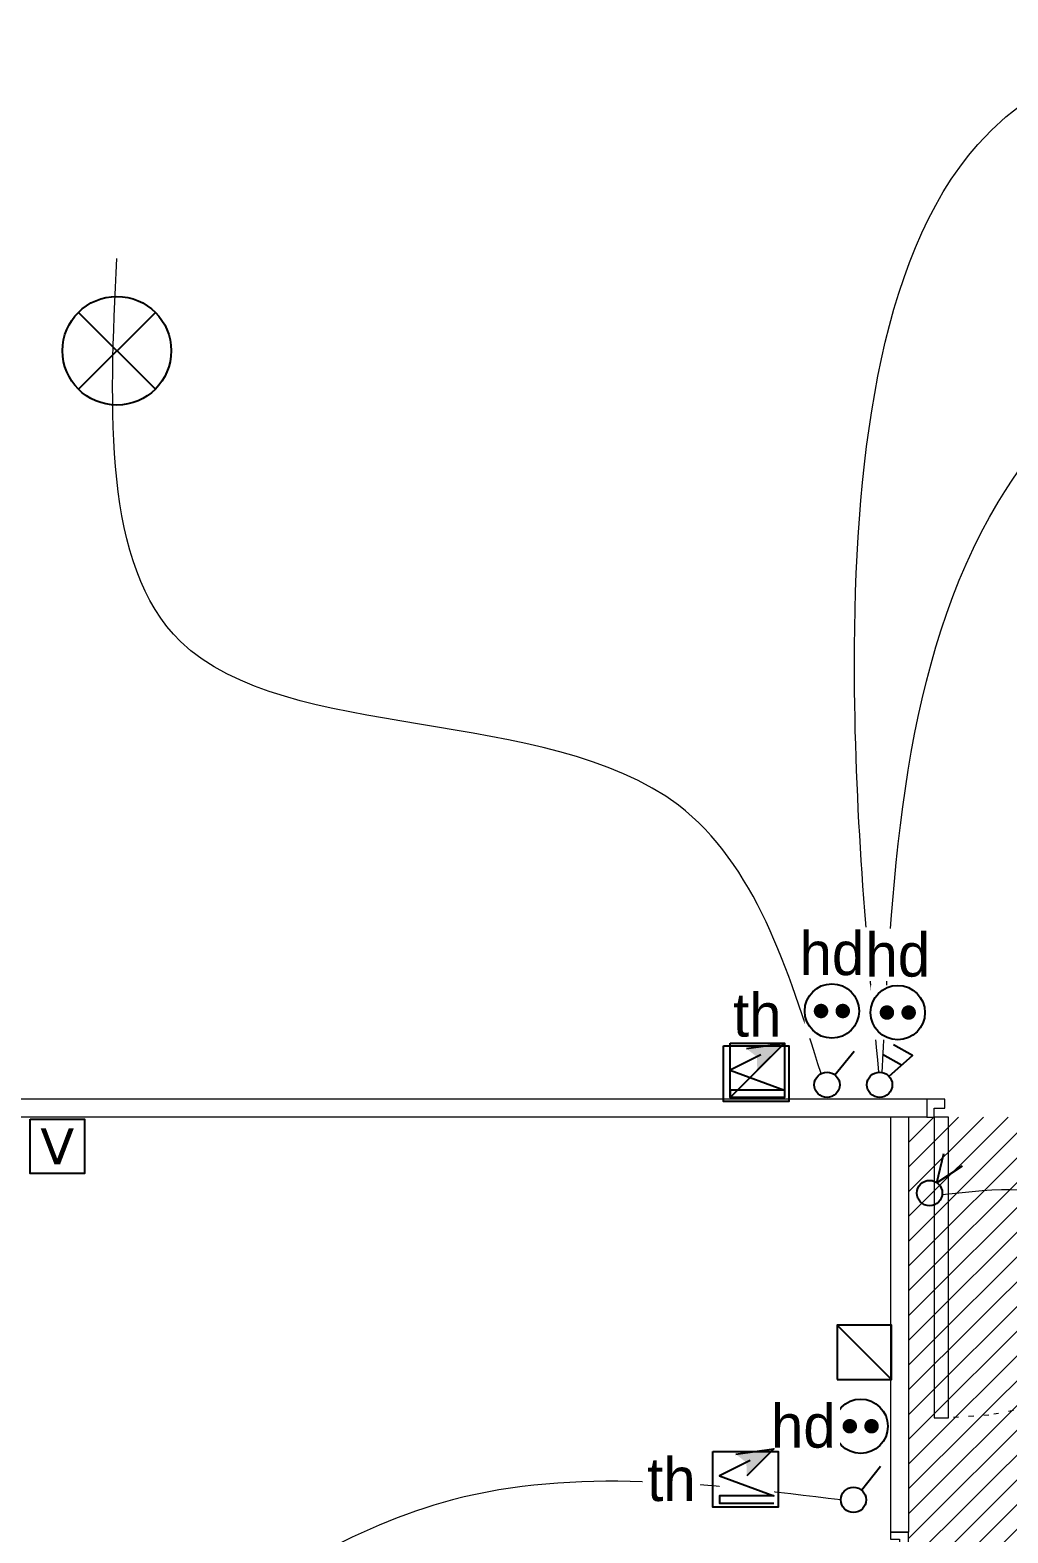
# Model space of a CAD drawing. Header units: centimetres. Extents: x 2666 to 9670, y 1889 to 5633.
# Drawn here: x 3707 to 3976.8, y 3737.6 to 4152.5 of the extents above; entities that cross this region are included whole.
import ezdxf

# ---------------------------------------------------------------- set-up
doc = ezdxf.new("R2010")
doc.units = ezdxf.units.CM
doc.header["$LTSCALE"] = 12.7
doc.linetypes.add('Style de ligne -18', pattern=[0.328084, 0.109361, -0.218723])
for name, color, linetype, lineweight in [('B Faux plafonds-1', 7, 'Continuous', 5), ('B Général', 7, 'Continuous', 5), ('prlm-ELEC-CFA', 1, 'Continuous', 25), ('prlm-ELEC-CFO', 1, 'Continuous', 25)]:
    doc.layers.add(name, color=color, linetype=linetype, lineweight=lineweight)
doc.layers.add('prlm-CHAUFF', color=4, linetype='Continuous')
doc.styles.add('prlm-elec-cfa', font='comic.ttf', dxfattribs={"height": 12})
doc.styles.add('prlm-elec-cfo', font='comic.ttf', dxfattribs={"height": 12})

# ---------------------------------------------------------------- blocks, each defined once
blk = doc.blocks.new('xi.th-ch')
at = {"layer": 'prlm-CHAUFF', "color": 0, "linetype": 'ByBlock', "lineweight": -2, "flags": 128}
blk.add_lwpolyline([(-7.5, 7.5), (7.5, 7.5), (7.5, -7.5), (-7.5, -7.5)], close=True, dxfattribs=at)
at = {"layer": 'prlm-CHAUFF', "color": 0}
blk.add_lwpolyline([(-7.5, -7.5), (7.5, 7.5)], dxfattribs=at)
blk = doc.blocks.new('xi.SA')
at = {"layer": 'prlm-ELEC-CFO', "color": 0}
blk.add_lwpolyline([(0.2, -1.28), (5.5, 5.28)], dxfattribs=at)
blk.add_circle((-2, -4), 3.5, dxfattribs=at)
blk = doc.blocks.new('xi.PCHD')
at = {"color": 0, "lineweight": 5}
blk.add_wipeout([(-7.5, -7.5), (7.5, -7.5), (7.5, 7.5), (-7.5, 7.5)], dxfattribs=at).dxf.layer = 'prlm-ELEC-CFO'
at = {"layer": 'prlm-ELEC-CFO', "color": 0, "linetype": 'ByBlock', "lineweight": 5, "const_width": 2}
for points in [[(-4, 0, 1), (-2, 0, 1)], [(2, 0, 1), (4, 0, 1)]]:
    blk.add_lwpolyline(points, format="xyb", close=True, dxfattribs=at)
at = {"layer": 'prlm-ELEC-CFO', "color": 0, "linetype": 'ByBlock', "lineweight": -2}
blk.add_circle((0, 0), 7.5, dxfattribs=at)
blk = doc.blocks.new('xi.TV')
at = {"layer": 'prlm-ELEC-CFA', "color": 0, "linetype": 'ByBlock', "lineweight": -2, "flags": 128}
blk.add_lwpolyline([(-7.5, 7.5), (7.5, 7.5), (7.5, -7.5), (-7.5, -7.5)], close=True, dxfattribs=at)
at = {"layer": 'prlm-ELEC-CFA', "color": 0, "linetype": 'ByBlock', "insert": (0, 0), "char_height": 10, "width": 11.36, "attachment_point": 5}
blk.add_mtext('{\\fVerdana|b0|i0|c0|p34;V}', dxfattribs=at)
blk = doc.blocks.new('xi.VV')
at = {"layer": 'prlm-ELEC-CFO', "color": 0}
blk.add_lwpolyline([(6.95, 3.42), (0.01, -1.13), (1.91, 6.95)], dxfattribs=at)
blk.add_circle((-2, -4), 3.5, dxfattribs=at)
blk = doc.blocks.new('xi.PTCE')
at = {"layer": 'prlm-ELEC-CFO', "color": 0}
for points in [[(-10.61, 10.61), (10.61, -10.61)], [(10.61, 10.61), (-10.61, -10.61)]]:
    blk.add_lwpolyline(points, dxfattribs=at)
at = {"layer": 'prlm-ELEC-CFO', "color": 0, "linetype": 'ByBlock'}
blk.add_circle((0, 0), 15, dxfattribs=at)
blk = doc.blocks.new('xi.DA')
at = {"layer": 'prlm-ELEC-CFO', "color": 0}
for points in [[(4.05, 1.39), (-1.17, 4.34)], [(0.61, -1.67), (7.04, 4.05), (1.81, 7.01)]]:
    blk.add_lwpolyline(points, dxfattribs=at)
blk.add_circle((-2, -4), 3.5, dxfattribs=at)
blk = doc.blocks.new('xi.TH')
at = {"color": 0, "lineweight": 5}
blk.add_wipeout([(-7.5, -7.5), (7.5, -7.5), (7.5, 7.5), (-7.5, 7.5)], dxfattribs=at).dxf.layer = 'prlm-ELEC-CFA'
at = {"layer": 'prlm-ELEC-CFA', "lineweight": 5}
blk.add_hatch(color=0, dxfattribs=at).paths.add_polyline_path([(-3, 6), (-0.1, 3.7), (0, 0), (7.5, 7.5)])
at = {"layer": 'prlm-ELEC-CFA', "color": 0}
for points in [[(0.95, 4.23), (-7.5, 0), (7.5, -5.5), (-7.5, -5.5), (-7.5, -7.5), (7.5, -7.5)], [(-3, 6), (7.5, 7.5), (0, 0)]]:
    blk.add_lwpolyline(points, dxfattribs=at)

msp = doc.modelspace()

# ---------------------------------------------------------------- hatches: boundary and pattern name
at = {"layer": 'B Faux plafonds-1', "linetype": 'Continuous', "lineweight": 5, "true_color": 0xaaaaaa}
h = msp.add_hatch(dxfattribs=at)
h.set_pattern_fill('F_P__SOFFITE', color=253, style=0, pattern_type=2)
h.set_pattern_definition([(45, (3868.3056, 3832.6527), (-3.52778, 3.30729), [])])
h.paths.add_polyline_path([(4069.44, 3783.39), (4104.44, 3783.39), (4104.44, 3852.49), (4189.44, 3852.49), (4189.44, 3626.8), (3949.44, 3626.8), (3949.44, 3852.39), (4069.46, 3852.39)])

# ---------------------------------------------------------------- linework, layer by layer
at = {"layer": 'B Général', "color": 7, "linetype": 'Continuous', "lineweight": 13}
for p, q in [((3954.45, 3857.39), (3546.92, 3857.39)), ((3954.45, 3852.39), (3546.92, 3852.39)), ((3944.44, 3852.39), (3944.44, 3737.85)), ((3949.44, 3852.39), (3949.44, 3737.85))]:
    msp.add_line(p, q, dxfattribs=at)
at = {"layer": 'B Général', "color": 7, "linetype": 'Continuous', "lineweight": 5}
for p, q in [((3954.45, 3857.39), (3546.92, 3857.39)), ((3954.45, 3857.39), (3954.45, 3852.39)), ((3959.45, 3857.39), (3954.45, 3857.39)), ((3954.45, 3857.39), (3954.45, 3852.39)), ((3956.45, 3852.39), (3956.45, 3854.89)), ((3956.45, 3854.89), (3959.45, 3854.89)), ((3959.45, 3854.89), (3959.45, 3857.39)), ((3944.44, 3852.39), (3546.92, 3852.39)), ((3944.44, 3852.39), (3944.44, 3737.85)), ((3954.45, 3852.39), (3949.44, 3852.39)), ((3949.44, 3852.39), (3949.44, 3737.85)), ((3954.45, 3852.39), (3956.45, 3852.39)), ((3944.44, 3737.85), (3949.44, 3737.85))]:
    msp.add_line(p, q, dxfattribs=at)
at = {"layer": 'B Général'}
for p, q in [((3956.45, 3852.39), (3956.45, 3769.39)), ((3960.45, 3852.39), (3956.45, 3852.39)), ((3960.45, 3769.39), (3960.45, 3852.39)), ((3956.45, 3769.39), (3960.45, 3769.39))]:
    msp.add_line(p, q, dxfattribs=at)
at = {"layer": 'B Général', "linetype": 'Style de ligne -18', "lineweight": 5}
for p, q in [((3982.45, 3772.22), (3971.54, 3770.1)), ((3971.54, 3770.1), (3960.45, 3769.39))]:
    msp.add_line(p, q, dxfattribs=at)
at = {"layer": 'B Général', "color": 7, "linetype": 'Continuous', "lineweight": 5, "flags": 128}
msp.add_lwpolyline([(3944.44, 3737.85), (3944.44, 3735.85), (3946.94, 3735.85), (3946.94, 3732.85), (3949.44, 3732.85), (3949.44, 3737.85), (3949.44, 3737.85), (3949.44, 3737.85), (3945.16, 3737.85), (3945.16, 3737.85)], close=True, dxfattribs=at)
at = {"layer": 'prlm-ELEC-CFO', "lineweight": 13}
for points in [[(3941.22, 3864.83), (3934.5, 3977.55), (3968.55, 4120.97), (4168.35, 4149.34)], [(3942.13, 3864.77), (3974.14, 4022.2), (4054.07, 4103.68)], [(3925.27, 3864.43), (3885.92, 3938.49), (3748.57, 3983.69), (3730.94, 4089.43)], [(3958.68, 3831.01), (3997.94, 3826.14), (4003.16, 3820.61)], [(3930.7, 3746.74), (3823.6, 3746.74), (3745.44, 3707.09)]]:
    msp.add_spline(points, degree=3, dxfattribs=at)

# ---------------------------------------------------------------- block references
at = {"layer": 'prlm-ELEC-CFA'}
msp.add_blockref('xi.TV', (3714.53, 3844.34), dxfattribs=at)
at = {"layer": 'prlm-ELEC-CFO'}
for name, p in [('xi.PTCE', (3730.98, 4063.98)), ('xi.SA', (3928.91, 3865.34)), ('xi.DA', (3943.43, 3865.34)), ('xi.VV', (3957.21, 3835.44)), ('xi.SA', (3936.2, 3750.74))]:
    msp.add_blockref(name, p, dxfattribs=at)
at = {"layer": 'prlm-ELEC-CFO', "xscale": -1, "rotation": 180}
msp.add_blockref('xi.th-ch', (3937.2, 3787.44), dxfattribs=at)

# ---------------------------------------------------------------- next in the draw order: block references
at = {"layer": 'prlm-ELEC-CFO'}
for name, p in [('xi.PCHD', (3928.26, 3881.7)), ('xi.TH', (3907.67, 3865.34)), ('xi.PCHD', (3936.2, 3767.07))]:
    msp.add_blockref(name, p, dxfattribs=at)

# ---------------------------------------------------------------- next in the draw order: texts
at = {"layer": 'prlm-ELEC-CFO', "lineweight": 20, "insert": (3883.98, 3752.34), "char_height": 12, "attachment_point": 5, "line_spacing_factor": 0.8, "style": 'prlm-elec-cfa', "bg_fill": 3, "box_fill_scale": 1.1, "bg_fill_color": 256, "bg_fill_transparency": 0}
msp.add_mtext('th', dxfattribs=at)

# ---------------------------------------------------------------- next in the draw order: texts
at = {"layer": 'prlm-ELEC-CFA', "lineweight": 20, "insert": (3907.67, 3880.55), "char_height": 12, "attachment_point": 5, "line_spacing_factor": 0.8, "style": 'prlm-elec-cfa', "bg_fill": 3, "box_fill_scale": 1.1, "bg_fill_color": 256, "bg_fill_transparency": 0}
msp.add_mtext('th', dxfattribs=at)
at = {"layer": 'prlm-ELEC-CFO', "lineweight": 20, "char_height": 12, "attachment_point": 5, "line_spacing_factor": 0.8, "style": 'prlm-elec-cfo', "bg_fill": 3, "box_fill_scale": 1.1, "bg_fill_color": 256, "bg_fill_transparency": 0}
for insert in [(3928.26, 3897.53), (3920.37, 3767.07)]:
    msp.add_mtext('hd', dxfattribs=dict(at, insert=insert))

# ---------------------------------------------------------------- next in the draw order: block references
at = {"layer": 'prlm-ELEC-CFO'}
for name, p in [('xi.PCHD', (3946.44, 3881.28)), ('xi.TH', (3904.77, 3753.34))]:
    msp.add_blockref(name, p, dxfattribs=at)

# ---------------------------------------------------------------- next in the draw order: texts
at = {"layer": 'prlm-ELEC-CFO', "lineweight": 20, "insert": (3907.67, 3880.55), "char_height": 12, "attachment_point": 5, "line_spacing_factor": 0.8, "style": 'prlm-elec-cfa', "bg_fill": 3, "box_fill_scale": 1.1, "bg_fill_color": 256, "bg_fill_transparency": 0}
msp.add_mtext('th', dxfattribs=at)

# ---------------------------------------------------------------- next in the draw order: linework, layer by layer
at = {"layer": 'prlm-ELEC-CFO'}
for points in [[(3898.31, 3872.13), (3916.34, 3872.13), (3916.34, 3856.72), (3898.31, 3856.72)], [(3895.41, 3760.13), (3913.44, 3760.13), (3913.44, 3744.72), (3895.41, 3744.72)]]:
    msp.add_lwpolyline(points, close=True, dxfattribs=at)

# ---------------------------------------------------------------- next in the draw order: block references
msp.add_blockref('xi.th-ch', (3907.67, 3865.34), dxfattribs=at)

# ---------------------------------------------------------------- next in the draw order: texts
at = {"layer": 'prlm-ELEC-CFO', "lineweight": 20, "insert": (3946.44, 3897.12), "char_height": 12, "attachment_point": 5, "line_spacing_factor": 0.8, "style": 'prlm-elec-cfo', "bg_fill": 3, "box_fill_scale": 1.1, "bg_fill_color": 256, "bg_fill_transparency": 0}
msp.add_mtext('hd', dxfattribs=at)

doc.saveas('drawing.dxf')
